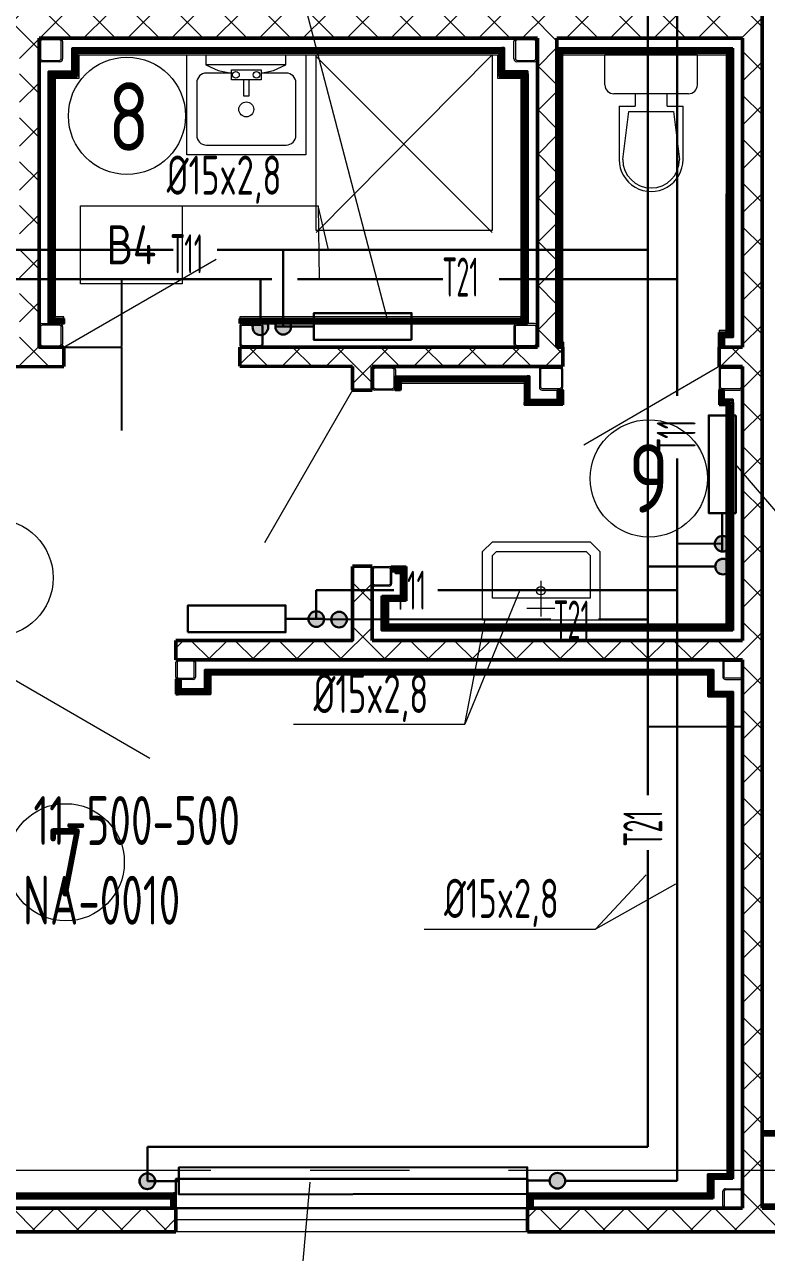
# Model space of a CAD drawing. Header units: millimetres. Extents: x -553547 to 230550, y -59438 to 214451.
# Drawn here: x 162440 to 166237, y -45258 to -38977 of the extents above; entities that cross this region are included whole.
import ezdxf
from ezdxf import colors
from ezdxf.entities.mleader import LeaderData, LeaderLine
from ezdxf.math import Vec2, Vec3

# ---------------------------------------------------------------- set-up
doc = ezdxf.new("R2010")
doc.units = ezdxf.units.MM
doc.linetypes.add('осевая', pattern=[50.8, 31.75, -6.35, 6.35, -6.35])
for name, color, linetype, lineweight in [('_Оси', 252, 'Continuous', 9), ('АР_Двери', 250, 'Continuous', 9), ('АР_Окна', 160, 'Continuous', 20), ('АР_Площади', 250, 'Continuous', 20), ('АР_Размеры', 7, 'Continuous', 20), ('АР_Стены и перегородки', 154, 'Continuous', 50), ('АР_Штриховка', 7, 'Continuous', 20), ('ОВ текст', 7, 'Continuous', 15), ('приток', 10, 'Continuous', 30), ('радиаторы', 100, 'Continuous', 30), ('т1', 10, 'Continuous', 30), ('т2', 5, 'Continuous', 30), ('Цоколь', 253, 'Continuous', 35)]:
    doc.layers.add(name, color=color, linetype=linetype, lineweight=lineweight)
doc.styles.add('GOST type A', font='GOST2304A.ttf')
doc.styles.get("Standard").update_dxf_attribs({"font": 'arial.ttf'})
doc.styles.add('ГОСТ', font='cs_gost2304.shx')
doc.dimstyles.new('ISO-25', dxfattribs={"dimtxt": 2.5, "dimasz": 2.5, "dimexe": 1.25, "dimexo": 0.625, "dimtad": 1, "dimtxsty": 'Standard', "dimcen": 2.5, "dimadec": 0, "dimazin": 0, "dimtfac": 1, "dimtmove": 0, "dimatfit": 3, "dimfxl": 1, "dimarcsym": 0})

# ---------------------------------------------------------------- blocks, each defined once
blk = doc.blocks.new('Несущая колонна')
at = {"color": 0, "linetype": 'ByBlock', "lineweight": -2, "extrusion": (0, 0, -1)}
for p, q in [((74798.1, 37252.3), (74798.1, 37267.3)), ((74798.1, 37267.3), (75098.1, 37267.3)), ((74798.1, 37252.3), (74929.1, 37252.3)), ((74967.1, 37252.3), (75098.1, 37252.3)), ((75098.1, 37252.3), (75098.1, 37267.3)), ((74942.1, 36905.3), (74942.1, 37239.3)), ((74954.1, 36905.3), (74954.1, 37239.3)), ((74798.1, 36877.3), (74798.1, 36892.3)), ((74798.1, 36892.3), (74929.1, 36892.3)), ((74798.1, 36877.3), (75098.1, 36877.3)), ((74967.1, 36892.3), (75098.1, 36892.3)), ((75098.1, 36877.3), (75098.1, 36892.3))]:
    blk.add_line(p, q, dxfattribs=at)
at = {"color": 18, "lineweight": 0, "true_color": 0x000000}
for points in [[(74948.1, 37267.3), (74948.1, 36877.3)], [(74954.1, 37072.3), (74942.1, 37072.3)]]:
    blk.add_lwpolyline(points, dxfattribs=at)
at = {"color": 0, "linetype": 'ByBlock', "lineweight": -2, "extrusion": (0, 0, -1)}
for centre, start, end in [((-74929.1, 37239.3), 90, 180), ((-74967.1, 37239.3), 360, 90), ((-74929.1, 36905.3), 180, 270), ((-74967.1, 36905.3), 270, 0)]:
    blk.add_arc(centre, 13, start, end, dxfattribs=at)
blk = doc.blocks.new('*D428')
at = {"layer": 'Defpoints', "color": 0, "lineweight": 30, "transparency": 16777216}
for p in [(165780.9, -42227.4), (166114.8, -42227.4), (166114.8, -42568.6)]:
    blk.add_point(p, dxfattribs=at)
at = {"layer": 'ОВ текст', "color": 0, "lineweight": -2, "transparency": 16777216}
for p, q in [((165780.9, -42228.1), (165780.9, -42569.9)), ((166114.8, -42228.1), (166114.8, -42569.9)), ((165783.4, -42568.6), (166112.3, -42568.6))]:
    blk.add_line(p, q, dxfattribs=at)
at = {"layer": 'ОВ текст', "color": 0, "lineweight": 30, "transparency": 16777216}
for points in [[(165783.4, -42568.2), (165783.4, -42569.1), (165780.9, -42568.6)], [(166112.3, -42568.2), (166112.3, -42569.1), (166114.8, -42568.6)]]:
    blk.add_solid(points, dxfattribs=at)
at = {"layer": 'ОВ текст', "color": 0, "lineweight": 15, "transparency": 16777216, "insert": (165947.8, -42566.9), "char_height": 2.5, "attachment_point": 5, "style": 'ГОСТ'}
blk.add_mtext('{\\H0.83333x;\\W0.8;330}', dxfattribs=at)
blk = doc.blocks.new('*D448')
at = {"layer": 'Defpoints', "color": 0, "lineweight": 30, "transparency": 16777216}
for p in [(165630.9, -42569.9), (165630.9, -42575.4), (165780.9, -42569.9)]:
    blk.add_point(p, dxfattribs=at)
at = {"layer": 'ОВ текст', "color": 0, "lineweight": -2, "transparency": 16777216}
for p, q in [((165630.9, -42574.8), (165630.9, -42568.6)), ((165778.4, -42569.9), (165633.4, -42569.9)), ((165780.9, -42569.3), (165780.9, -42568.6))]:
    blk.add_line(p, q, dxfattribs=at)
at = {"layer": 'ОВ текст', "color": 0, "lineweight": 30, "transparency": 16777216}
for points in [[(165633.4, -42569.5), (165633.4, -42570.3), (165630.9, -42569.9)], [(165778.4, -42569.5), (165778.4, -42570.3), (165780.9, -42569.9)]]:
    blk.add_solid(points, dxfattribs=at)
at = {"layer": 'ОВ текст', "color": 0, "lineweight": 15, "transparency": 16777216, "insert": (165705.9, -42568.2), "char_height": 2.5, "attachment_point": 5, "style": 'ГОСТ'}
blk.add_mtext('{\\H0.83333x;\\W0.8;150}', dxfattribs=at)
blk = doc.blocks.new('*D429')
at = {"layer": 'Defpoints', "color": 0, "lineweight": 30, "transparency": 16777216}
for p in [(162514.8, -40279.5), (162937.1, -40279.5), (162641.5, -40626.8)]:
    blk.add_point(p, dxfattribs=at)
at = {"layer": 'ОВ текст', "color": 0, "lineweight": -2, "transparency": 16777216}
for p, q in [((162515.4, -40279.5), (162938.4, -40279.5)), ((162937.1, -40282), (162937.1, -40624.3)), ((162642.1, -40626.8), (162938.4, -40626.8)), ((162937.1, -40626.8), (162937.1, -41054.1))]:
    blk.add_line(p, q, dxfattribs=at)
at = {"layer": 'ОВ текст', "color": 0, "lineweight": 30, "transparency": 16777216}
for points in [[(162936.7, -40282), (162937.6, -40282), (162937.1, -40279.5)], [(162936.7, -40624.3), (162937.6, -40624.3), (162937.1, -40626.8)]]:
    blk.add_solid(points, dxfattribs=at)
at = {"layer": 'ОВ текст', "color": 0, "lineweight": 15, "transparency": 16777216, "insert": (162935.4, -41051.8), "char_height": 2.5, "attachment_point": 5, "rotation": 90, "style": 'ГОСТ'}
blk.add_mtext('{\\H0.83333x;\\W0.8;350}', dxfattribs=at)
blk = doc.blocks.new('АР')
at = {"layer": 'АР_Штриховка', "lineweight": 13}
h = blk.add_hatch(dxfattribs=at)
h.set_pattern_fill('ANSI37', color=252, scale=50)
h.set_pattern_definition([(45, (578497.62, -263359.88), (-112.2532, 112.2532), []), (135, (578497.62, -263359.88), (-112.2532, -112.2532), [])])
h.paths.add_polyline_path([(648723.9, -252104.1), (648723.9, -251984), (647623.9, -251984.1), (647623.9, -249179.3), (647723.9, -249179.3), (647723.9, -249079.3), (647348.9, -249079.3), (647348.9, -248781.5), (647248.9, -248782), (647248.9, -249079.3), (646824.7, -249079.3), (646824.7, -249179.3), (647523.9, -249179.3), (647523.9, -251984.1), (645723.9, -251984.1), (645723.9, -249179.3), (645824.7, -249179.3), (645824.7, -249079.3), (645723.9, -249079.3), (645723.9, -248779.3), (645603.9, -248779.3), (645603.9, -252104.1)], flags=17)
h.paths.add_polyline_path([(650523.9, -251983.9), (650523.9, -252104.1), (652073.9, -252104.1), (652073.9, -251984.1), (651723.9, -251984.1), (651723.9, -245439.1), (651623.9, -245439.1), (651623.9, -245879.1), (645723.9, -245879.1), (645723.9, -245439.1), (645603.9, -245439.1), (645603.9, -245928.9), (645603.9, -247779.1), (645723.9, -247779.1), (645723.9, -247679.1), (645826, -247679.1), (645826, -247579.1), (645723.9, -247579.1), (645723.9, -245999.1), (647923.9, -245999.1), (647923.9, -247578.8), (646627.4, -247579.1), (646627.4, -247679.1), (647248.9, -247679.1), (647248.9, -247779.1), (647348.9, -247779.1), (647348.9, -247679.1), (647973.9, -247678.8), (648150.5, -247678.7), (648150.5, -247578.7), (648023.9, -247578.8), (648023.9, -245999.1), (650573.9, -245999), (650573.9, -247579.1), (649051.5, -247579.1), (649051.5, -247678.7), (649627.6, -247678.7), (649627.6, -247799.1), (649727.6, -247799.1), (649727.6, -247678.7), (650703.9, -247678.7), (650703.9, -247579.1), (650673.9, -247579.1), (650673.9, -245999.1), (651623.9, -245999.1), (651623.9, -247578.7), (651503.9, -247578.7), (651503.9, -247678.7), (651623.9, -247678.7), (651623.9, -249079.3), (649727.6, -249079.3), (649727.6, -248701.3), (649627.6, -248701.3), (649627.6, -249079.3), (648723.9, -249079.3), (648723.9, -249179.3), (651623.9, -249179.3), (651623.9, -251984.1), (650543.9, -251983.9)])
at = {"color": 252, "linetype": 'Continuous', "ltscale": 0.5}
for p, q in [((648023.9, -246104.8), (648023.9, -246013.6)), ((648031.1, -246013.6), (648031.1, -246104.8)), ((648038.3, -245999.2), (648129.5, -245999.2)), ((648129.5, -246006.4), (648038.3, -246006.4)), ((648136.7, -246104.8), (648136.7, -246013.6)), ((648143.9, -246013.6), (648143.9, -246104.8)), ((650453.9, -246104.8), (650453.9, -246013.6)), ((650461.1, -246013.6), (650461.1, -246104.8)), ((650468.3, -245999.2), (650559.5, -245999.2)), ((650559.5, -246006.4), (650468.3, -246006.4)), ((650566.7, -246104.8), (650566.7, -246013.6)), ((650573.9, -246013.6), (650573.9, -246104.8)), ((648038.3, -246112), (648129.5, -246112)), ((648129.5, -246119.2), (648038.3, -246119.2)), ((650468.3, -246112), (650559.5, -246112)), ((650559.5, -246119.2), (650468.3, -246119.2)), ((648023.9, -247564.4), (648023.9, -247473.2)), ((648031.1, -247473.2), (648031.1, -247564.4)), ((648038.3, -247458.8), (648129.5, -247458.8)), ((648129.5, -247466), (648038.3, -247466)), ((648136.7, -247564.4), (648136.7, -247473.2)), ((648143.9, -247473.2), (648143.9, -247564.4)), ((649050.5, -247473.2), (649050.5, -247564.4)), ((649057.7, -247564.4), (649057.7, -247473.2)), ((649156.1, -247458.8), (649064.9, -247458.8)), ((649064.9, -247466), (649156.1, -247466)), ((649163.3, -247473.2), (649163.3, -247564.4)), ((649170.5, -247564.4), (649170.5, -247473.2)), ((650453.9, -247473.2), (650453.9, -247564.4)), ((650461.1, -247564.4), (650461.1, -247473.2)), ((650559.5, -247458.8), (650468.3, -247458.8)), ((650468.3, -247466), (650559.5, -247466)), ((650566.7, -247473.2), (650566.7, -247564.4)), ((650573.9, -247564.4), (650573.9, -247473.2)), ((648038.3, -247571.6), (648129.5, -247571.6)), ((648129.5, -247578.8), (648038.3, -247578.8)), ((649156.1, -247571.6), (649064.9, -247571.6)), ((649064.9, -247578.8), (649156.1, -247578.8)), ((650559.5, -247571.6), (650468.3, -247571.6)), ((650468.3, -247578.8), (650559.5, -247578.8)), ((649727.6, -247784.7), (649727.6, -247693.5)), ((649734.8, -247693.5), (649734.8, -247784.7)), ((649742, -247679.1), (649833.2, -247679.1)), ((649833.2, -247686.3), (649742, -247686.3)), ((649840.4, -247784.7), (649840.4, -247693.5)), ((649847.6, -247693.5), (649847.6, -247784.7)), ((650583.9, -247693.5), (650583.9, -247784.7)), ((650591.1, -247784.7), (650591.1, -247693.5)), ((650689.5, -247679.1), (650598.3, -247679.1)), ((650598.3, -247686.3), (650689.5, -247686.3)), ((650696.7, -247693.5), (650696.7, -247784.7)), ((650703.9, -247784.7), (650703.9, -247693.5)), ((651503.9, -247693.5), (651503.9, -247784.7)), ((651511.1, -247784.7), (651511.1, -247693.5)), ((651609.5, -247679.1), (651518.3, -247679.1)), ((651518.3, -247686.3), (651609.5, -247686.3)), ((651616.7, -247693.5), (651616.7, -247784.7)), ((651623.9, -247784.7), (651623.9, -247693.5)), ((649742, -247791.9), (649833.2, -247791.9)), ((649833.2, -247799.1), (649742, -247799.1)), ((650689.5, -247791.9), (650598.3, -247791.9)), ((650598.3, -247799.1), (650689.5, -247799.1)), ((651609.5, -247791.9), (651518.3, -247791.9)), ((651518.3, -247799.1), (651609.5, -247799.1)), ((649727.6, -248789.3), (649727.6, -248713.3)), ((649733.6, -248713.3), (649733.6, -248789.3)), ((649739.6, -248701.3), (649815.6, -248701.3)), ((649815.6, -248707.3), (649739.6, -248707.3)), ((649821.6, -248789.3), (649821.6, -248713.3)), ((649827.6, -248713.3), (649827.6, -248789.3)), ((649739.6, -248795.3), (649815.6, -248795.3)), ((649815.6, -248801.3), (649739.6, -248801.3)), ((648735.9, -249179.3), (648811.9, -249179.3)), ((651611.9, -249179.3), (651535.9, -249179.3)), ((648723.9, -249267.3), (648723.9, -249191.3)), ((648729.9, -249191.3), (648729.9, -249267.3)), ((648811.9, -249185.3), (648735.9, -249185.3)), ((648817.9, -249267.3), (648817.9, -249191.3)), ((648823.9, -249191.3), (648823.9, -249267.3)), ((651523.9, -249191.3), (651523.9, -249267.3)), ((651529.9, -249267.3), (651529.9, -249191.3)), ((651535.9, -249185.3), (651611.9, -249185.3)), ((651617.9, -249191.3), (651617.9, -249267.3)), ((651623.9, -249267.3), (651623.9, -249191.3)), ((648735.9, -249273.3), (648811.9, -249273.3)), ((648811.9, -249279.3), (648735.9, -249279.3)), ((651611.9, -249273.3), (651535.9, -249273.3)), ((651535.9, -249279.3), (651611.9, -249279.3)), ((651523.9, -251972.1), (651523.9, -251896.1)), ((651523.9, -251972.1), (651523.9, -251896.1)), ((651529.9, -251896.1), (651529.9, -251972.1)), ((651529.9, -251896.1), (651529.9, -251972.1)), ((651535.9, -251884.1), (651611.9, -251884.1)), ((651535.9, -251884.1), (651611.9, -251884.1)), ((651611.9, -251890.1), (651535.9, -251890.1)), ((651611.9, -251890.1), (651535.9, -251890.1)), ((651617.9, -251972.1), (651617.9, -251896.1)), ((651617.9, -251972.1), (651617.9, -251896.1)), ((651623.9, -251896.1), (651623.9, -251972.1)), ((651623.9, -251896.1), (651623.9, -251972.1)), ((651535.9, -251978.1), (651611.9, -251978.1)), ((651535.9, -251978.1), (651611.9, -251978.1)), ((651611.9, -251984.1), (651535.9, -251984.1)), ((651611.9, -251984.1), (651535.9, -251984.1))]:
    blk.add_line(p, q, dxfattribs=at)
at = {"color": 252, "linetype": 'ByBlock', "lineweight": 13}
for p, q in [((648779.3, -246074.1), (649388.6, -246074.1)), ((648779.3, -246596.2), (648779.3, -246083.1)), ((648876.6, -246083.1), (648876.6, -246135)), ((649287.1, -246135), (649287.1, -246083.1)), ((649388.6, -246083.1), (649388.6, -246596.2)), ((649441.9, -246992.1), (650341.9, -246083.1)), ((649441.9, -246092.1), (650341.9, -246992.1)), ((650919.8, -246237.6), (650919.8, -246083.1)), ((651392.5, -246083.1), (650919.8, -246083.1)), ((651392.5, -246083.1), (651392.5, -246237.6)), ((648876.6, -246135), (648940.1, -246164.6)), ((649287.1, -246135), (648876.6, -246135)), ((648940.1, -246164.6), (649007.8, -246177.3)), ((649007.8, -246160.4), (649160.1, -246160.4)), ((649007.8, -246211.2), (649007.8, -246160.4)), ((649160.1, -246160.4), (649160.1, -246211.2)), ((649160.1, -246177.3), (649223.6, -246164.6)), ((649223.6, -246164.6), (649287.1, -246135)), ((648830.1, -246227.3), (648830.1, -246495.4)), ((649007.8, -246177.3), (648880.1, -246177.3)), ((649160.1, -246211.2), (649007.8, -246211.2)), ((649071.3, -246295.8), (649071.3, -246211.2)), ((649096.7, -246211.2), (649096.7, -246295.8)), ((649287.8, -246177.3), (649160.1, -246177.3)), ((649337.8, -246495.4), (649337.8, -246227.3)), ((651347.1, -246283.1), (650965.2, -246283.1)), ((651074.3, -246283.1), (651074.3, -246346.7)), ((651238, -246346.7), (651238, -246283.1)), ((649096.7, -246295.8), (649071.3, -246295.8)), ((650992.5, -246346.7), (651074.3, -246346.7)), ((650992.5, -246346.7), (650992.5, -246619.4)), ((651238, -246346.7), (651319.8, -246346.7)), ((651319.8, -246619.4), (651319.8, -246346.7)), ((651010.7, -246619.4), (651042.5, -246374)), ((651042.5, -246374), (651269.8, -246374)), ((651269.8, -246374), (651301.6, -246619.4)), ((649388.6, -246596.2), (648779.3, -246596.2)), ((648880.1, -246545.4), (649287.8, -246545.4)), ((650591.6, -248774.1), (650591.6, -248957)), ((650591.6, -248774.1), (650591.6, -248957)), ((650662.9, -248916.5), (650520.4, -248916.4)), ((650662.9, -248916.5), (650520.4, -248916.4))]:
    blk.add_line(p, q, dxfattribs=at)
for points in [[(650341.9, -246083.1), (650341.9, -246983.1), (649441.9, -246983.1), (649441.9, -246083.1)], [(650893.7, -248975.1), (650293.7, -248975.1), (650293.7, -248625.1), (650343.7, -248575.1), (650843.7, -248575.1), (650893.7, -248625.1)], [(650843.7, -248862.6), (650343.7, -248862.6), (650343.7, -248645.8), (650364.4, -248625.1), (650823, -248625.1), (650843.7, -248645.8)]]:
    blk.add_lwpolyline(points, close=True, dxfattribs=at)
for centre, radius in [((649031.2, -246185.8), 17), ((649136.7, -246185.8), 17), ((649084, -246363.1), 38.1), ((650591.6, -248825.1), 21.7), ((650591.6, -248825.1), 21.7)]:
    blk.add_circle(centre, radius, dxfattribs=at)
at = {"color": 252, "linetype": 'Continuous', "ltscale": 0.5}
for centre, radius, start, end in [((648038.3, -246013.6), 14.4, 90, 180), ((648129.5, -246013.6), 14.4, 0, 90), ((650468.3, -246013.6), 14.4, 90, 180), ((650559.5, -246013.6), 14.4, 0, 90), ((648038.3, -246104.8), 14.4, 180, 270), ((648129.5, -246104.8), 14.4, 270, 0), ((650468.3, -246104.8), 14.4, 180, 270), ((650559.5, -246104.8), 14.4, 270, 0), ((648038.3, -247473.2), 14.4, 90, 180), ((648129.5, -247473.2), 14.4, 0, 90), ((649064.9, -247473.2), 14.4, 90, 180), ((649156.1, -247473.2), 14.4, 0, 90), ((650468.3, -247473.2), 14.4, 90, 180), ((650559.5, -247473.2), 14.4, 0, 90), ((648038.3, -247564.4), 14.4, 180, 270), ((648129.5, -247564.4), 14.4, 270, 0), ((649064.9, -247564.4), 14.4, 180, 270), ((649156.1, -247564.4), 14.4, 270, 0), ((650468.3, -247564.4), 14.4, 180, 270), ((650559.5, -247564.4), 14.4, 270, 0), ((649742, -247693.5), 14.4, 90, 180), ((649833.2, -247693.5), 14.4, 0, 90), ((650598.3, -247693.5), 14.4, 90, 180), ((650689.5, -247693.5), 14.4, 0, 90), ((651518.3, -247693.5), 14.4, 90, 180), ((651609.5, -247693.5), 14.4, 0, 90), ((649742, -247784.7), 14.4, 180, 270), ((649833.2, -247784.7), 14.4, 270, 0), ((650598.3, -247784.7), 14.4, 180, 270), ((650689.5, -247784.7), 14.4, 270, 0), ((651518.3, -247784.7), 14.4, 180, 270), ((651609.5, -247784.7), 14.4, 270, 0), ((649739.6, -248713.3), 12, 90, 180), ((649815.6, -248713.3), 12, 0, 90), ((649739.6, -248789.3), 12, 180, 270), ((649815.6, -248789.3), 12, 270, 0), ((648735.9, -249191.3), 12, 90, 180), ((648811.9, -249191.3), 12, 0, 90), ((651535.9, -249191.3), 12, 90, 180), ((651611.9, -249191.3), 12, 0, 90), ((648735.9, -249267.3), 12, 180, 270), ((648811.9, -249267.3), 12, 270, 0), ((651535.9, -249267.3), 12, 180, 270), ((651611.9, -249267.3), 12, 270, 0), ((651535.9, -251896.1), 12, 90, 180), ((651535.9, -251896.1), 12, 90, 180), ((651611.9, -251896.1), 12, 0, 90), ((651611.9, -251896.1), 12, 0, 90), ((651535.9, -251972.1), 12, 180, 270), ((651535.9, -251972.1), 12, 180, 270), ((651611.9, -251972.1), 12, 270, 0), ((651611.9, -251972.1), 12, 270, 0)]:
    blk.add_arc(centre, radius, start, end, dxfattribs=at)
at = {"color": 252, "linetype": 'Continuous', "ltscale": 0.5, "extrusion": (1.89478e-14, -7.84844e-15, -1)}
for centre, radius, start, end in [((-648038.3, -246013.6, 0), 7.2, 0, 90), ((-650468.3, -246013.6, 0), 7.2, 0, 90), ((-648038.3, -247473.2, 0), 7.2, 0, 90), ((-649742, -247693.5, 0), 7.2, 0, 90), ((-651611.9, -249267.3, 0), 6, 180, 270), ((-651535.9, -251896.1, 0), 6, 0, 90), ((-651535.9, -251896.1, 0), 6, 0, 90)]:
    blk.add_arc(centre, radius, start, end, dxfattribs=at)
at = {"color": 252, "linetype": 'Continuous', "ltscale": 0.5, "extrusion": (-7.84844e-15, -1.89478e-14, -1)}
for centre, radius in [((-648129.5, -246013.6), 7.2), ((-650559.5, -246013.6), 7.2), ((-648129.5, -247473.2), 7.2), ((-649833.2, -247693.5), 7.2), ((-649815.6, -248713.3), 6), ((-648811.9, -249191.3), 6), ((-651611.9, -251896.1), 6), ((-651611.9, -251896.1), 6)]:
    blk.add_arc(centre, radius, 90, 180, dxfattribs=at)
at = {"color": 252, "linetype": 'Continuous', "ltscale": 0.5, "extrusion": (1.89478e-14, 7.84844e-15, -1)}
for centre, radius in [((-648038.3, -246104.8, 0), 7.2), ((-650468.3, -246104.8, 0), 7.2), ((-648038.3, -247564.4, 0), 7.2), ((-649742, -247784.7, 0), 7.2), ((-651535.9, -249267.3, 0), 6)]:
    blk.add_arc(centre, radius, 270, 0, dxfattribs=at)
at = {"color": 252, "linetype": 'Continuous', "ltscale": 0.5, "extrusion": (-7.84844e-15, 1.89478e-14, -1)}
for centre, radius, start, end in [((-648129.5, -246104.8, 0), 7.2, 180, 270), ((-650559.5, -246104.8, 0), 7.2, 180, 270), ((-648129.5, -247564.4, 0), 7.2, 180, 270), ((-649833.2, -247784.7, 0), 7.2, 180, 270), ((-649739.6, -248713.3, 0), 6, 0, 90), ((-648735.9, -249191.3, 0), 6, 0, 90)]:
    blk.add_arc(centre, radius, start, end, dxfattribs=at)
at = {"color": 252, "linetype": 'ByBlock', "lineweight": 13}
for centre, radius, start, end in [((648880.1, -246227.3), 50, 90, 180), ((649287.8, -246227.3), 50, 0, 90), ((650965.2, -246237.6), 45.5, 180, 270), ((651347.1, -246237.6), 45.5, 270, 360), ((648880.1, -246495.4), 50, 180, 270), ((649287.8, -246495.4), 50, 270, 0), ((651156.1, -246619.4), 163.6, 179.99999, 0.00001), ((651156.1, -246619.4), 145.5, 180, 0)]:
    blk.add_arc(centre, radius, start, end, dxfattribs=at)
at = {"color": 252, "linetype": 'Continuous', "ltscale": 0.5, "extrusion": (7.84844e-15, -1.89478e-14, -1)}
for centre, radius in [((-649064.9, -247473.2, 0), 7.2), ((-650468.3, -247473.2, 0), 7.2), ((-650598.3, -247693.5, 0), 7.2), ((-651518.3, -247693.5, 0), 7.2), ((-651535.9, -249191.3, 0), 6)]:
    blk.add_arc(centre, radius, 0, 90, dxfattribs=at)
at = {"color": 252, "linetype": 'Continuous', "ltscale": 0.5, "extrusion": (-1.89478e-14, -7.84844e-15, -1)}
for centre, radius, start, end in [((-649156.1, -247473.2, 0), 7.2, 90, 180), ((-650559.5, -247473.2, 0), 7.2, 90, 180), ((-650689.5, -247693.5, 0), 7.2, 90, 180), ((-651609.5, -247693.5, 0), 7.2, 90, 180), ((-649739.6, -248789.3, 0), 6, 270, 0), ((-648735.9, -249267.3, 0), 6, 270, 0)]:
    blk.add_arc(centre, radius, start, end, dxfattribs=at)
at = {"color": 252, "linetype": 'Continuous', "ltscale": 0.5, "extrusion": (7.84844e-15, 1.89478e-14, -1)}
for centre, radius, start, end in [((-649064.9, -247564.4), 7.2, 270, 0), ((-650468.3, -247564.4), 7.2, 270, 0), ((-650598.3, -247784.7), 7.2, 270, 0), ((-651518.3, -247784.7), 7.2, 270, 0), ((-651611.9, -249191.3), 6, 90, 180)]:
    blk.add_arc(centre, radius, start, end, dxfattribs=at)
at = {"color": 252, "linetype": 'Continuous', "ltscale": 0.5, "extrusion": (-1.89478e-14, 7.84844e-15, -1)}
for centre, radius in [((-649156.1, -247564.4, 0), 7.2), ((-650559.5, -247564.4, 0), 7.2), ((-650689.5, -247784.7, 0), 7.2), ((-651609.5, -247784.7, 0), 7.2), ((-649815.6, -248789.3, 0), 6), ((-648811.9, -249267.3, 0), 6)]:
    blk.add_arc(centre, radius, 180, 270, dxfattribs=at)
at = {"color": 252, "linetype": 'Continuous', "ltscale": 0.5, "extrusion": (0, 0, -1)}
for centre, start, end in [((-651535.9, -251972.1), 270, 0), ((-651535.9, -251972.1), 270, 0), ((-651611.9, -251972.1), 180, 270), ((-651611.9, -251972.1), 180, 270)]:
    blk.add_arc(centre, 6, start, end, dxfattribs=at)
at = {"layer": '_Оси', "color": 252, "linetype": 'осевая', "ltscale": 80}
blk.add_line((638234.9, -251789.1), (685885.7, -251789.1), dxfattribs=at)
at = {"layer": 'АР_Двери', "color": 252}
for p, q in [((648150.5, -247578.7), (648929.9, -247128.7)), ((651503.9, -247678.7), (650811, -248080.9)), ((649627.6, -247799.1), (649177.7, -248580.8)), ((647723.9, -249179.3), (648589.9, -249681.3))]:
    blk.add_line(p, q, dxfattribs=at)
at = {"layer": 'АР_Окна', "color": 252}
for p, q in [((650523.9, -251984.1), (648723.9, -251984.1)), ((650523.9, -252044.1), (648723.9, -252044.1)), ((650523.9, -252104.1), (648723.9, -252104.1))]:
    blk.add_line(p, q, dxfattribs=at)
at = {"layer": 'АР_Окна', "color": 252, "lineweight": 30}
blk.add_lwpolyline([(648723.9, -251984.1), (648723.9, -251834.1), (650523.9, -251834.1), (650523.9, -251984.1), (648723.9, -251984.1)], dxfattribs=at)
at = {"layer": 'АР_Площади', "color": 252}
for centre in [(648473.4, -246395.8), (651144.4, -248250.6), (647795.9, -248759.3), (648159.7, -250214.6)]:
    blk.add_circle(centre, 300, dxfattribs=at)
at = {"layer": 'АР_Размеры', "color": 252, "lineweight": 15}
for points in [[(648150.5, -247433.8), (648150.5, -247424.8), (648098.9, -247424.8), (648107.9, -247424.8), (648107.9, -246203.2), (648227.9, -246203.2), (648227.9, -246083.1), (650369.9, -246083.1), (650369.9, -246203.2), (650489.9, -246203.2), (650489.9, -247433.8), (650489.9, -247424.8), (649051.5, -247424.8), (649051.5, -247433.8)], [(650703.9, -247554.1), (650703.9, -246074.1), (650703.9, -246083.1), (651548.9, -246083.1), (651539.9, -246083.1), (651538.9, -247503.7), (651538.9, -247494.7), (651503.9, -247494.7), (651503.9, -247503.7)], [(649847.6, -247753.7), (649847.6, -247762.7), (650508.9, -247762.7)], [(649802.6, -248851.3), (649811.6, -248851.3), (649811.6, -249004.3), (649811.6, -248995.3), (651548.9, -248995.3), (651539.9, -248995.3), (651539.9, -247874.1)]]:
    blk.add_lwpolyline(points, dxfattribs=at)
at = {"layer": 'АР_Стены и перегородки', "color": 252}
for p, q in [((651723.9, -245439.1), (651723.9, -246278.8)), ((651723.9, -248479.1), (651723.9, -245439.1)), ((651723.9, -245716.3), (651723.9, -246555.9)), ((650573.9, -247579.1), (650573.9, -245999.1)), ((650673.9, -245999.1), (650673.9, -247579.1)), ((651623.9, -245999.1), (651623.9, -247301.6)), ((651623.9, -245999.1), (651623.9, -247578.7)), ((651723.9, -246278.8), (651723.9, -248384.1)), ((651723.9, -246555.9), (651723.9, -248761.8)), ((651623.9, -247301.6), (651623.9, -247559.1)), ((648150.5, -247678.7), (648150.5, -247578.7)), ((649051.5, -247677.1), (649051.5, -247579.1)), ((651623.9, -247678.7), (651623.9, -249079.3)), ((649627.6, -247799.1), (649727.6, -247799.1)), ((651723.9, -248384.1), (651723.9, -251984.1)), ((651723.9, -251984.1), (651723.9, -248479.1)), ((649627.6, -248700.2), (649727.6, -248700.2)), ((651723.9, -248761.8), (651723.9, -251984.1)), ((651623.9, -248899.1), (651623.9, -249079.3)), ((648723.9, -249179.3), (648723.9, -249079.3)), ((651623.9, -249179.3), (651623.9, -251984.1)), ((651623.9, -249179.3), (651623.9, -251984.1)), ((648723.9, -251984.1), (647623.9, -251984.1)), ((648723.9, -251984.1), (648723.9, -252104.1)), ((651623.9, -251984.1), (650523.9, -251984.1)), ((650523.9, -251984.1), (650523.9, -252104.1)), ((648723.9, -252104.1), (645603.9, -252104.1)), ((648723.9, -252104.1), (647244.9, -252104.1)), ((650793.9, -252104.1), (650523.9, -252104.1)), ((652073.9, -252104.1), (650523.9, -252104.1)), ((651723.9, -252104.1), (650793.9, -252104.1))]:
    blk.add_line(p, q, dxfattribs=at)
for points in [[(649623.9, -245999.1), (648023.9, -245999.2)], [(648223.9, -245999.1), (648023.9, -245999.1)], [(648023.9, -245999.1), (648023.9, -247578.8), (648150.5, -247578.7)], [(650573.9, -245999.1), (649623.9, -245999.1)], [(650573.9, -245999.1), (649623.9, -245999.1)], [(651623.9, -245999.1), (650673.9, -245999.1)], [(651623.9, -245999.1), (650673.9, -245999.1)], [(649051.5, -247579.1), (650573.9, -247579.1)], [(649051.5, -247579.1), (649051.5, -247677.1)], [(650673.9, -247579.1), (650703.9, -247579.1)], [(650703.9, -247578.7), (650703.9, -247678.7)], [(651503.9, -247578.7), (651623.9, -247578.7)], [(651503.9, -247578.7), (651503.9, -247678.7)], [(647509.4, -247679.1), (648150.5, -247678.7)], [(649051.5, -247677.1), (649627.6, -247678.7)], [(649627.6, -247799.1), (649627.6, -247678.7)], [(649727.6, -247799.1), (649727.6, -247678.7)], [(649727.6, -247678.7), (650703.9, -247678.7)], [(651503.9, -247678.7), (651623.9, -247678.7)], [(649627.6, -247799.1), (649727.6, -247799.1)], [(648723.9, -249079.3), (649627.6, -249079.3), (649627.6, -248701.3)], [(649627.6, -248700.2), (649727.6, -248700.2)], [(649727.6, -249079.3), (649727.6, -248701.3)], [(648723.9, -249179.3), (648723.9, -249079.3)], [(649727.6, -249079.3), (651623.9, -249079.3)], [(648723.9, -249179.3), (651623.9, -249179.3)]]:
    blk.add_lwpolyline(points, dxfattribs=at)
at = {"layer": 'Цоколь', "color": 252, "ltscale": 100}
for points in [[(648206.4, -246181.7), (648193.9, -246181.7), (648193.9, -246049.1), (648206.4, -246049.1)], [(650391.4, -246049.1), (650391.4, -246061.6), (648206.4, -246061.6), (648206.4, -246049.1)], [(648218.9, -246194.2), (648206.4, -246194.2), (648206.4, -246061.6), (648218.9, -246061.6)], [(650378.9, -246061.6), (650378.9, -246074.1), (648218.9, -246074.1), (648218.9, -246061.6)], [(650378.9, -246194.2), (650391.4, -246194.2), (650391.4, -246061.6), (650378.9, -246061.6)], [(650391.4, -246181.7), (650403.9, -246181.7), (650403.9, -246049.1), (650391.4, -246049.1)], [(651573.9, -246049.1), (651573.9, -246061.6), (650673.9, -246061.6), (650673.9, -246049.1)], [(650673.9, -246061.6), (650686.4, -246061.6), (650686.4, -247566.6), (650673.9, -247566.6)], [(651561.4, -246061.6), (651561.4, -246074.1), (650686.4, -246074.1), (650686.4, -246061.6)], [(650686.4, -246074.1), (650698.9, -246074.1), (650698.9, -247554.1), (650686.4, -247554.1)], [(651561.4, -247503.7), (651548.9, -247503.7), (651548.9, -246074.1), (651561.4, -246074.1)], [(651573.9, -247516.2), (651561.4, -247516.2), (651561.4, -246061.6), (651573.9, -246061.6)], [(648193.9, -246169.2), (648193.9, -246181.7), (648073.9, -246181.7), (648073.9, -246169.2)], [(648073.9, -246181.7), (648086.4, -246181.7), (648086.4, -247446.3), (648073.9, -247446.3)], [(648206.4, -246181.7), (648206.4, -246194.2), (648086.4, -246194.2), (648086.4, -246181.7)], [(648086.4, -246194.2), (648098.9, -246194.2), (648098.9, -247433.8), (648086.4, -247433.8)], [(650391.4, -246181.7), (650391.4, -246194.2), (650511.4, -246194.2), (650511.4, -246181.7)], [(650403.9, -246169.2), (650403.9, -246181.7), (650523.9, -246181.7), (650523.9, -246169.2)], [(650511.4, -247446.3), (650498.9, -247446.3), (650498.9, -246194.2), (650511.4, -246194.2)], [(650523.9, -247458.8), (650511.4, -247458.8), (650511.4, -246181.7), (650523.9, -246181.7)], [(648073.9, -247458.8), (648073.9, -247446.3), (648150.5, -247446.3), (648150.5, -247458.8)], [(648086.4, -247446.3), (648086.4, -247433.8), (648150.5, -247433.8), (648150.5, -247446.3)], [(649051.5, -247446.3), (649051.5, -247433.8), (650498.9, -247433.8), (650498.9, -247446.3)], [(649051.5, -247458.8), (649051.5, -247446.3), (650511.4, -247446.3), (650511.4, -247458.8)], [(651503.9, -247503.7), (651516.4, -247503.7), (651516.4, -247578.7), (651503.9, -247578.7)], [(651516.4, -247516.2), (651516.4, -247503.7), (651561.4, -247503.7), (651561.4, -247516.2)], [(651516.4, -247516.2), (651528.9, -247516.2), (651528.9, -247578.7), (651516.4, -247578.7)], [(651528.9, -247528.7), (651528.9, -247516.2), (651573.9, -247516.2), (651573.9, -247528.7)], [(650673.9, -247579.1), (650673.9, -247566.6), (650703.9, -247566.6), (650703.9, -247579.1)], [(650686.4, -247566.6), (650686.4, -247554.1), (650703.9, -247554.1), (650703.9, -247566.6)], [(649860.1, -247799.1), (649847.6, -247799.1), (649847.6, -247729), (649860.1, -247729)], [(649860.1, -247741.2), (649860.1, -247728.7), (650521.4, -247728.7), (650521.4, -247741.2)], [(650521.4, -247849.1), (650533.9, -247849.1), (650533.9, -247729), (650521.4, -247729)], [(649872.6, -247799.1), (649860.1, -247799.1), (649860.1, -247741.5), (649872.6, -247741.5)], [(649872.6, -247753.7), (649872.6, -247741.2), (650508.9, -247741.2), (650508.9, -247753.7)], [(650508.9, -247861.6), (650521.4, -247861.6), (650521.4, -247741.5), (650508.9, -247741.5)], [(650691.4, -247861.6), (650678.9, -247861.6), (650678.9, -247799.1), (650691.4, -247799.1)], [(650703.9, -247874.1), (650691.4, -247874.1), (650691.4, -247799.1), (650703.9, -247799.1)], [(651503.9, -247874.1), (651516.4, -247874.1), (651516.4, -247799.1), (651503.9, -247799.1)], [(651516.4, -247861.6), (651528.9, -247861.6), (651528.9, -247799.1), (651516.4, -247799.1)], [(650691.4, -247861.6), (650691.4, -247874.1), (650508.9, -247874.1), (650508.9, -247861.6)], [(650678.9, -247849.1), (650678.9, -247861.6), (650521.4, -247861.6), (650521.4, -247849.1)], [(651516.4, -247861.6), (651516.4, -247874.1), (651561.4, -247874.1), (651561.4, -247861.6)], [(651528.9, -247849.1), (651528.9, -247861.6), (651573.9, -247861.6), (651573.9, -247849.1)], [(651573.9, -249029.3), (651561.4, -249029.3), (651561.4, -247861.6), (651573.9, -247861.6)], [(651561.4, -249016.8), (651548.9, -249016.8), (651548.9, -247874.1), (651561.4, -247874.1)], [(649902.6, -248701.3), (649902.6, -248713.8), (649827.6, -248713.8), (649827.6, -248701.3)], [(649890.1, -248713.8), (649890.1, -248726.3), (649827.6, -248726.3), (649827.6, -248713.8)], [(649890.1, -248863.8), (649877.6, -248863.8), (649877.6, -248726.3), (649890.1, -248726.3)], [(649902.6, -248876.3), (649890.1, -248876.3), (649890.1, -248713.8), (649902.6, -248713.8)], [(649777.6, -248851.3), (649790.1, -248851.3), (649790.1, -249029.3), (649777.6, -249029.3)], [(649877.6, -248851.3), (649877.6, -248863.8), (649790.1, -248863.8), (649790.1, -248851.3)], [(649790.1, -248863.8), (649802.6, -248863.8), (649802.6, -249016.8), (649790.1, -249016.8)], [(649890.1, -248863.8), (649890.1, -248876.3), (649802.6, -248876.3), (649802.6, -248863.8)], [(649790.1, -249029.3), (649790.1, -249016.8), (651561.4, -249016.8), (651561.4, -249029.3)], [(649802.6, -249016.8), (649802.6, -249004.3), (651548.9, -249004.3), (651548.9, -249016.8)], [(651461.4, -249229.3), (651461.4, -249241.8), (648873.9, -249241.8), (648873.9, -249229.3)], [(648873.9, -249241.8), (648886.4, -249241.8), (648886.4, -249341.3), (648873.9, -249341.3)], [(651448.9, -249241.8), (651448.9, -249254.3), (648886.4, -249254.3), (648886.4, -249241.8)], [(651461.4, -249354.3), (651448.9, -249354.3), (651448.9, -249241.8), (651461.4, -249241.8)], [(651473.9, -249341.8), (651461.4, -249341.8), (651461.4, -249229.3), (651473.9, -249229.3)], [(648723.9, -249353.8), (648736.4, -249353.8), (648736.4, -249279.3), (648723.9, -249279.3)], [(648736.4, -249341.3), (648748.9, -249341.3), (648748.9, -249279.3), (648736.4, -249279.3)], [(648886.4, -249254.3), (648898.9, -249254.3), (648898.9, -249353.8), (648886.4, -249353.8)], [(648886.4, -249341.3), (648886.4, -249353.8), (648736.4, -249353.8), (648736.4, -249341.3)], [(648873.9, -249328.8), (648873.9, -249341.3), (648748.9, -249341.3), (648748.9, -249328.8)], [(651548.9, -249354.3), (651548.9, -249366.8), (651448.9, -249366.8), (651448.9, -249354.3)], [(651561.4, -249341.8), (651561.4, -249354.3), (651461.4, -249354.3), (651461.4, -249341.8)], [(651561.1, -251821.6), (651548.6, -251821.6), (651548.9, -249354.3), (651561.4, -249354.3)], [(651573.9, -251834.1), (651561.4, -251834.1), (651561.4, -249341.8), (651573.9, -249341.8)], [(651448.4, -251821.6), (651448.4, -251809.1), (651548.6, -251809.1), (651548.6, -251821.6)], [(651460.9, -251921.6), (651448.4, -251921.6), (651448.4, -251821.6), (651460.9, -251821.6)], [(651460.9, -251834.1), (651460.9, -251821.6), (651561.4, -251821.6), (651561.4, -251834.1)], [(651473.4, -251934.1), (651460.9, -251934.1), (651460.9, -251834.1), (651473.4, -251834.1)], [(647686.4, -251934.1), (647686.4, -251921.6), (648711.4, -251921.6), (648711.4, -251934.1)], [(647698.9, -251921.6), (647698.9, -251909.1), (648711.4, -251909.1), (648711.4, -251921.6)], [(648698.9, -251984.1), (648711.4, -251984.1), (648711.4, -251934.1), (648698.9, -251934.1)], [(648711.4, -251984.1), (648723.9, -251984.1), (648723.9, -251909.1), (648711.4, -251909.1)], [(650536.4, -251984.1), (650523.9, -251984.1), (650523.9, -251909.1), (650536.4, -251909.1)], [(650536.4, -251921.6), (650536.4, -251909.1), (651448.4, -251909.1), (651448.4, -251921.6)], [(650548.9, -251984.1), (650536.4, -251984.1), (650536.4, -251921.6), (650548.9, -251921.6)], [(650548.9, -251934.1), (650548.9, -251921.6), (651460.9, -251921.6), (651460.9, -251934.1)]]:
    blk.add_lwpolyline(points, close=True, dxfattribs=at)
at = {"layer": 'АР_Стены и перегородки', "color": 252}
blk.add_blockref('Несущая колонна', (576925.8, -288861.3), dxfattribs=at)
at = {"layer": 'АР_Площади', "color": 252, "char_height": 350, "width": 908.93, "attachment_point": 5, "style": 'GOST type A'}
for s, insert in [('8', (648482.8, -246399.9)), ('9', (651144.4, -248250.6)), ('7', (648159.7, -250214.6))]:
    blk.add_mtext(s, dxfattribs=dict(at, insert=insert))
at = {"layer": 'АР_Площади', "color": 252, "insert": (648496.2, -247055.8), "char_height": 200, "width": 320, "attachment_point": 5, "style": 'GOST type A', "bg_fill": 16, "box_fill_scale": 1.5, "bg_fill_color": 256, "bg_fill_transparency": 0}
blk.add_mtext('В4', dxfattribs=at)
at = {"color": 252}
ml = blk.add_multileader_mtext('Standard', dxfattribs=at)
ml.set_content('0,000', color=252, style='GOST type A')
ml.set_leader_properties(color=256)
ml.build(insert=Vec2(0, 0))
ml.multileader.update_dxf_attribs({"has_dogleg": 0, "has_text_frame": 1, "text_left_attachment_type": 7, "text_right_attachment_type": 6, "dogleg_length": 0, "arrow_head_size": 200})
ctx = ml.context
ctx.base_point, ctx.char_height, ctx.arrow_head_size, ctx.landing_gap_size, ctx.plane_origin = Vec3(656104.7, -253706.8), 250, 200, 50, Vec3(-507499.3, -250982.9)
ctx.left_attachment, ctx.right_attachment = 7, 6
notes = []
notes.append((ctx, [(0, (0, 0, 0), (0, 0), (1, 0), 1, [])]))
ctx.mtext.insert, ctx.mtext.flow_direction = Vec3(656154.7, -253419.3), 5
ml = blk.add_multileader_mtext('Standard', dxfattribs=at)
ml.set_content('0,000', color=252, style='GOST type A')
ml.set_leader_properties(color=256)
ml.build(insert=Vec2(0, 0))
ml.multileader.update_dxf_attribs({"has_dogleg": 0, "has_text_frame": 1, "text_left_attachment_type": 7, "text_right_attachment_type": 6, "dogleg_length": 0, "arrow_head_size": 200})
ctx = ml.context
ctx.base_point, ctx.char_height, ctx.arrow_head_size, ctx.landing_gap_size, ctx.plane_origin = Vec3(674120.3, -254449.4), 250, 200, 50, Vec3(-489483.8, -251725.5)
ctx.left_attachment, ctx.right_attachment = 7, 6
notes.append((ctx, [(0, (0, 0, 0), (0, 0), (1, 0), 1, [])]))
ctx.mtext.insert, ctx.mtext.flow_direction = Vec3(674170.3, -254161.9), 5
ml = blk.add_multileader_mtext('Standard', dxfattribs=at)
ml.set_content('0,000', color=252, style='GOST type A')
ml.set_leader_properties(color=256)
ml.build(insert=Vec2(0, 0))
ml.multileader.update_dxf_attribs({"has_dogleg": 0, "has_text_frame": 1, "text_left_attachment_type": 7, "text_right_attachment_type": 6, "dogleg_length": 0, "arrow_head_size": 200})
ctx = ml.context
ctx.base_point, ctx.char_height, ctx.arrow_head_size, ctx.landing_gap_size, ctx.plane_origin = Vec3(683757.5, -246454.6), 250, 200, 50, Vec3(-479846.5, -243730.6)
ctx.left_attachment, ctx.right_attachment = 7, 6
notes.append((ctx, [(0, (0, 0, 0), (0, 0), (1, 0), 1, [])]))
ctx.mtext.insert, ctx.mtext.flow_direction = Vec3(683807.5, -246167), 5
for ctx, leaders in notes:
    for number, flags, end, landing, length, lines in leaders:
        leader = LeaderData()
        leader.index, (leader.has_last_leader_line, leader.has_dogleg_vector, leader.attachment_direction) = number, flags
        leader.last_leader_point, leader.dogleg_vector, leader.dogleg_length = Vec3(end), Vec3(landing), length
        for number, points, colour, breaks in lines:
            line = LeaderLine()
            line.index, line.vertices, line.color, line.breaks = number, Vec3.list(points), colors.encode_raw_color(colour), breaks
            leader.lines.append(line)
        ctx.leaders.append(leader)

msp = doc.modelspace()

# ---------------------------------------------------------------- hatches: boundary and pattern name
at = {"layer": 'т1'}
h = msp.add_hatch(color=256, dxfattribs=at)
h.dxf.hatch_style = 1
h.paths.add_polyline_path([(163803.988, -40523.162, 1), (163723.988, -40523.162, 1)])
h = msp.add_hatch(color=256, dxfattribs=at)
h.dxf.hatch_style = 1
h.paths.add_polyline_path([(166012.806, -41593.247, 1), (166012.806, -41673.247, 1)])
h = msp.add_hatch(color=256, dxfattribs=at)
h.dxf.hatch_style = 1
h.paths.add_polyline_path([(163893.271, -42018.662, -1), (163973.271, -42018.662, -1)])
h = msp.add_hatch(color=256, dxfattribs=at)
h.dxf.hatch_style = 1
h.paths.add_polyline_path([(165207.354, -44891.875, 1), (165127.354, -44891.875, 1)])
at = {"layer": 'т2'}
h = msp.add_hatch(color=256, dxfattribs=at)
h.dxf.hatch_style = 1
h.paths.add_polyline_path([(163687.062, -40525.473, 1), (163607.062, -40525.473, 1)])
h = msp.add_hatch(color=256, dxfattribs=at)
h.dxf.hatch_style = 1
h.paths.add_polyline_path([(166054.868, -41749.925, 1), (165974.868, -41749.925, 1)])
h = msp.add_hatch(color=256, dxfattribs=at)
h.dxf.hatch_style = 1
h.paths.add_polyline_path([(164089.699, -42020.973, 1), (164009.699, -42020.973, 1)])
h = msp.add_hatch(color=256, dxfattribs=at)
h.dxf.hatch_style = 1
h.paths.add_polyline_path([(163108.428, -44894.185, 1), (163028.428, -44894.185, 1)])

# ---------------------------------------------------------------- linework, layer by layer
at = {"layer": 'ОВ текст'}
for p, q in [((163690.436, -38174.236), (164297.38, -40490.736)), ((163065.714, -39904.207), (163942.04, -39904.207)), ((163995.38, -40129.467), (163942.04, -39904.207)), ((163942.04, -39904.207), (163947.38, -40279.467)), ((166555.936, -41782.798), (166079.126, -41226.193)), ((164974.379, -41870.973), (164693.379, -42555.777)), ((164693.379, -42555.777), (164797.379, -42020.973)), ((163817.053, -42555.777), (164693.379, -42555.777)), ((165361.509, -43604.168), (165621.484, -43327.127)), ((165771.484, -43375.127), (165361.509, -43604.168)), ((164485.183, -43604.168), (165361.509, -43604.168)), ((163900.879, -44898.236), (163808.318, -45930.513))]:
    msp.add_line(p, q, dxfattribs=at)
at = {"layer": 'приток', "color": 5, "ltscale": 100}
for p, q in [((165630.854, -42919.402), (165630.854, -36409.367)), ((165630.854, -44717.375), (165630.854, -43200.085)), ((163068.677, -44717.375), (165630.854, -44717.375)), ((163068.677, -44894.185), (163068.677, -44717.375)), ((163068.677, -44894.185), (163230.38, -44894.185))]:
    msp.add_line(p, q, dxfattribs=at)
at = {"layer": 'приток', "color": 1, "ltscale": 100}
for p, q in [((165780.854, -40379.736), (165780.854, -36559.367)), ((165780.854, -40876.546), (165780.854, -40379.736)), ((165780.854, -41690.678), (165780.854, -41196.736)), ((165780.854, -44891.875), (165780.854, -41690.678)), ((165207.354, -44891.875), (165780.854, -44891.875))]:
    msp.add_line(p, q, dxfattribs=at)
at = {"layer": 'приток', "color": 5, "ltscale": 100}
msp.add_circle((163068.677, -44894.185), 40, dxfattribs=at)
at = {"layer": 'приток', "color": 1, "ltscale": 100}
msp.add_circle((165167.354, -44891.875), 40, dxfattribs=at)
at = {"layer": 'радиаторы', "color": 6}
for points in [[(164420.684, -40590.29), (164420.684, -40452.675), (163921.4, -40452.675), (163921.4, -40590.29)], [(166079.934, -40976.551), (165942.318, -40976.551), (165942.318, -41475.835), (166079.934, -41475.835)], [(163276.575, -42085.79), (163276.575, -41948.175), (163775.859, -41948.175), (163775.859, -42085.79)], [(165012.38, -44959.002), (165012.38, -44821.387), (163230.38, -44823.741), (163230.38, -44961.357)]]:
    msp.add_lwpolyline(points, close=True, dxfattribs=at)
at = {"layer": 'т1'}
for p, q in [((163200.985, -40129.467), (161931.771, -40129.467)), ((165630.854, -40129.467), (163425.879, -40129.467)), ((163763.988, -40523.162), (163763.988, -40129.467)), ((163921.4, -40521.482), (163724.023, -40521.482)), ((166011.126, -41475.835), (166011.126, -41673.212)), ((166012.806, -41633.247), (165780.854, -41632.421)), ((163933.271, -41870.973), (164329.916, -41870.973)), ((163933.271, -42018.662), (163933.271, -41870.973)), ((164554.879, -41870.973), (165780.854, -41870.973)), ((163775.859, -42016.982), (163973.235, -42016.982)), ((165127.39, -44890.195), (165012.38, -44890.195))]:
    msp.add_line(p, q, dxfattribs=at)
for centre in [(163763.988, -40523.162), (166012.806, -41633.247), (163933.271, -42018.662)]:
    msp.add_circle(centre, 40, dxfattribs=at)
at = {"layer": 'т2'}
for p, q in [((163705.515, -40279.467), (162048.448, -40279.467)), ((163647.311, -40485.473), (163647.311, -40279.467)), ((164581.352, -40279.467), (163836.879, -40279.467)), ((165780.854, -40279.467), (164869.379, -40279.467)), ((165975.117, -41749.779), (165630.854, -41749.071)), ((163973.266, -42019.252), (165133.494, -42020.973)), ((165377.379, -42020.973), (165630.854, -42020.973))]:
    msp.add_line(p, q, dxfattribs=at)
for centre in [(163647.062, -40525.473), (163647.311, -40525.473), (166014.868, -41749.925), (166015.116, -41749.925), (164049.699, -42020.973), (164049.948, -42020.973), (163068.428, -44894.185)]:
    msp.add_circle(centre, 40, dxfattribs=at)

# ---------------------------------------------------------------- block references
at = {"layer": 'АР_Размеры', "color": 18, "true_color": 0x000000}
msp.add_blockref('АР', (-485509.064, 206951.83), dxfattribs=at)

# ---------------------------------------------------------------- texts
at = {"layer": 'ОВ текст', "linetype": 'Continuous', "lineweight": 13, "width": 7852.99712, "attachment_point": 4, "line_spacing_factor": 0.84, "style": 'ГОСТ'}
for s, insert, char_height in [('{\\W0.8;%%C15x2,8}', (163167.946, -39770.803), 200), ('{\\W0.6;Т11}', (163189.458, -40149.98), 200), ('{\\W0.6;Т21}', (164581.958, -40268.98), 200), ('{\\W0.6;Т11}', (164329.916, -41870.973), 200), ('{\\W0.6;Т21}', (165151.054, -42023.305), 200), ('{\\W0.8;%%C15x2,8}', (163919.285, -42422.373), 200), ('{\\W0.8;С 11-500-500}', (162275.292, -43049.016), 250), ('{\\W0.8;NА-0010}', (162431.792, -43457.016), 250), ('{\\W0.8;%%C15x2,8}', (164587.415, -43470.764), 200)]:
    msp.add_mtext(s, dxfattribs=dict(at, insert=insert, char_height=char_height))
at = {"layer": 'ОВ текст', "linetype": 'Continuous', "lineweight": 13, "char_height": 200, "width": 7852.99712, "attachment_point": 4, "rotation": 90, "line_spacing_factor": 0.84, "style": 'ГОСТ'}
for s, insert in [('{\\W0.6;Т11}', (165775.352, -41163.851)), ('{\\W0.6;Т21}', (165604.976, -43179.069))]:
    msp.add_mtext(s, dxfattribs=dict(at, insert=insert))

# ---------------------------------------------------------------- dimensions: what is measured, and where the dimension line sits
at = {"layer": 'ОВ текст', "lineweight": 15}
dim = msp.add_linear_dim(base=(162937.141, -40279.467), p1=(162641.461, -40626.833), p2=(162514.802, -40279.467), angle=90, text='{\\H0.83333x;\\W0.8;350}', dimstyle='ISO-25', override={"dimtxsty": 'ГОСТ'}, dxfattribs=at)
dim.commit()
dim.dimension.update_dxf_attribs({"geometry": '*D429', "text_midpoint": (162937.141, -41051.832), "dimtype": 160})
for base, p1, p2, text, picture, middle in [((166114.802, -42568.637), (165780.854, -42227.439), (166114.802, -42227.439), '{\\H0.83333x;\\W0.8;330}', '*D428', (165947.828, -42566.927)), ((165630.854, -42569.887), (165780.854, -42569.887), (165630.854, -42575.427), '{\\H0.83333x;\\W0.8;<>}', '*D448', (165705.854, -42568.177))]:
    dim = msp.add_linear_dim(base=base, p1=p1, p2=p2, text=text, dimstyle='ISO-25', override={"dimtxsty": 'ГОСТ'}, dxfattribs=at)
    dim.commit()
    dim.dimension.update_dxf_attribs({"geometry": picture, "text_midpoint": middle})

doc.saveas('drawing.dxf')
